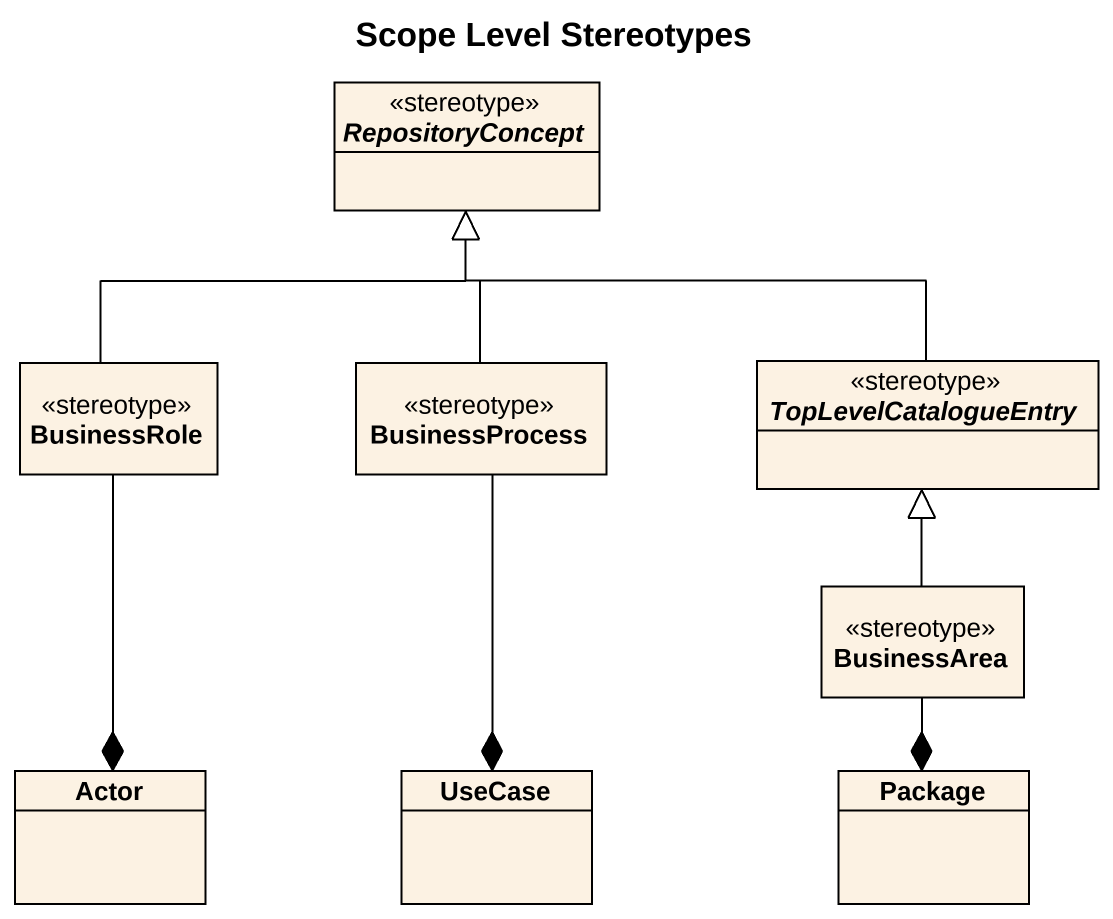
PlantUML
@startuml
title Scope Level Stereotypes
hide circle
hide empty members
abstract class RepositoryConcept <<stereotype>>
class BusinessRole <<stereotype>>
class BusinessProcess <<stereotype>>
abstract class TopLevelCatalogueEntry <<stereotype>>
class BusinessArea <<stereotype>>
class "Actor" as Actor_
class "UseCase" as UseCase_
class "Package" as Package_
BusinessRole -up-|> RepositoryConcept
BusinessRole --* Actor_
BusinessProcess -up-|> RepositoryConcept
BusinessProcess --* UseCase_
TopLevelCatalogueEntry -up-|> RepositoryConcept
BusinessArea -up-|> TopLevelCatalogueEntry
BusinessArea --* Package_
@enduml
